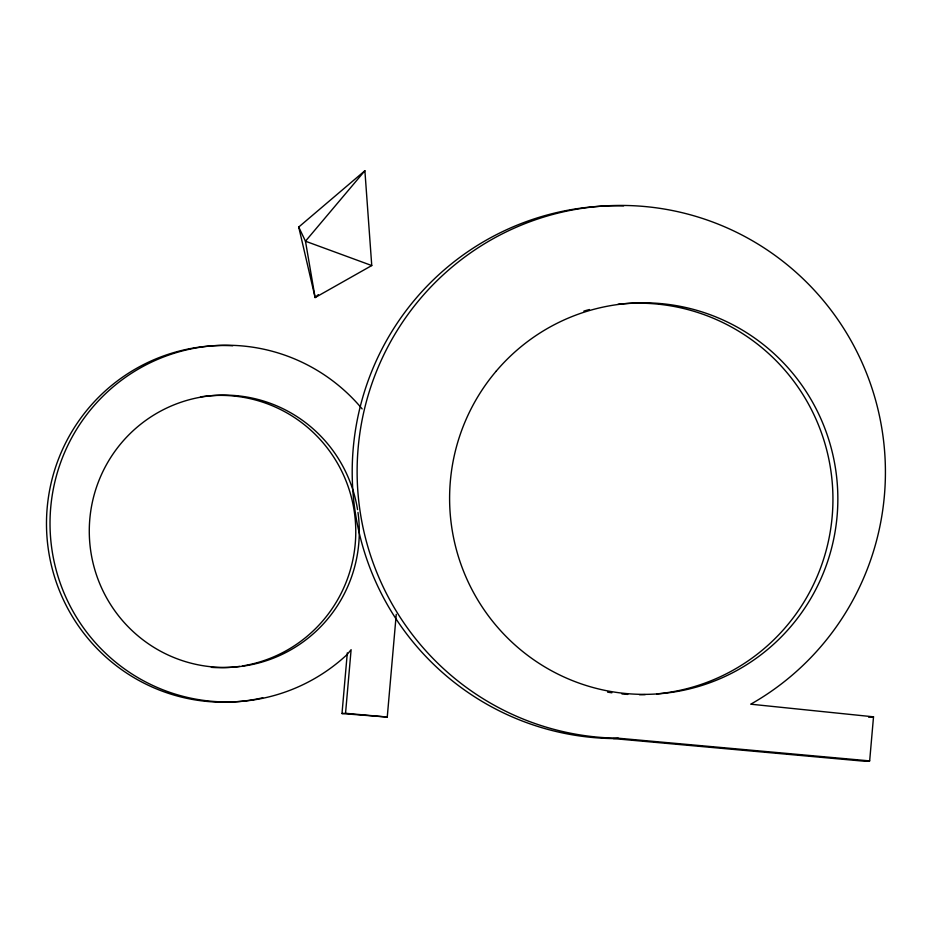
<?xml version="1.0" encoding="UTF-8"?>
<svg xmlns="http://www.w3.org/2000/svg" width="932" height="932" viewBox="0 0 932 932"><rect width="100%" height="100%" fill="white"/><g stroke="black" fill="none" stroke-linecap="round" stroke-linejoin="round"><path stroke-width="1.4" d="M396.251 614.328L387.258 717.058L341.997 713.551L347.31 652.854M341.997 713.551L345.539 713.295L351.108 649.697L347.205 654.439A178.362 176.835 85.8 0 1 95.344 642.672A178.362 176.835 85.8 0 1 110.791 388.889A178.362 176.835 85.8 0 1 362.164 408.915M869.661 760.896L873.517 716.824L750.749 704.196A266.412 264.14 85.8 0 0 793.33 269.919A266.412 264.14 85.8 0 0 374.082 377.588A266.412 264.14 85.8 0 0 618.289 738.214L869.661 760.896L864.745 761.258L613.373 738.575A266.412 264.14 85.8 0 1 352.249 466.687A266.412 264.14 85.8 0 1 623.613 205.89M364.89 170.742L305.475 241.213L315.121 297.576L371.752 265.55L364.89 170.742L298.729 227.047L315.121 297.576L318.348 294.64M868.601 717.186L873.517 716.824M613.373 738.575L618.289 738.214M345.539 713.295L387.258 717.058M371.752 265.55L305.475 241.213L298.729 227.047M645.224 694.62A195.79 194.112 85.8 0 1 639.422 694.724M627.784 694.398A195.79 194.112 85.8 0 1 621.97 693.967M611.87 692.791A195.79 194.112 85.8 0 1 607.594 692.138M583.875 311.102A195.79 194.112 85.8 0 1 589.467 309.529M618.044 304.263A195.79 194.112 85.8 0 1 831.973 479.689A195.79 194.112 85.8 0 1 656.711 693.909M262.754 697.777A178.362 176.835 85.8 0 1 47.136 538.929A178.362 176.835 85.8 0 1 232.72 345.772M200.52 396.881A136.165 135 85.8 0 1 354.137 510.585A136.165 135 85.8 0 1 242.378 665.961M239.606 666.38A136.165 135 85.8 0 1 211.343 667.347M357.981 512.425A136.165 135 85.8 0 1 174.645 657.829A136.165 135 85.8 0 1 139.66 425.074A136.165 135 85.8 0 1 357.562 509.629M496.173 371.181A195.79 194.112 85.8 0 0 608.258 691.031A195.79 194.112 85.8 0 0 826.742 433.555A195.79 194.112 85.8 0 0 496.173 371.181"/></g></svg>
